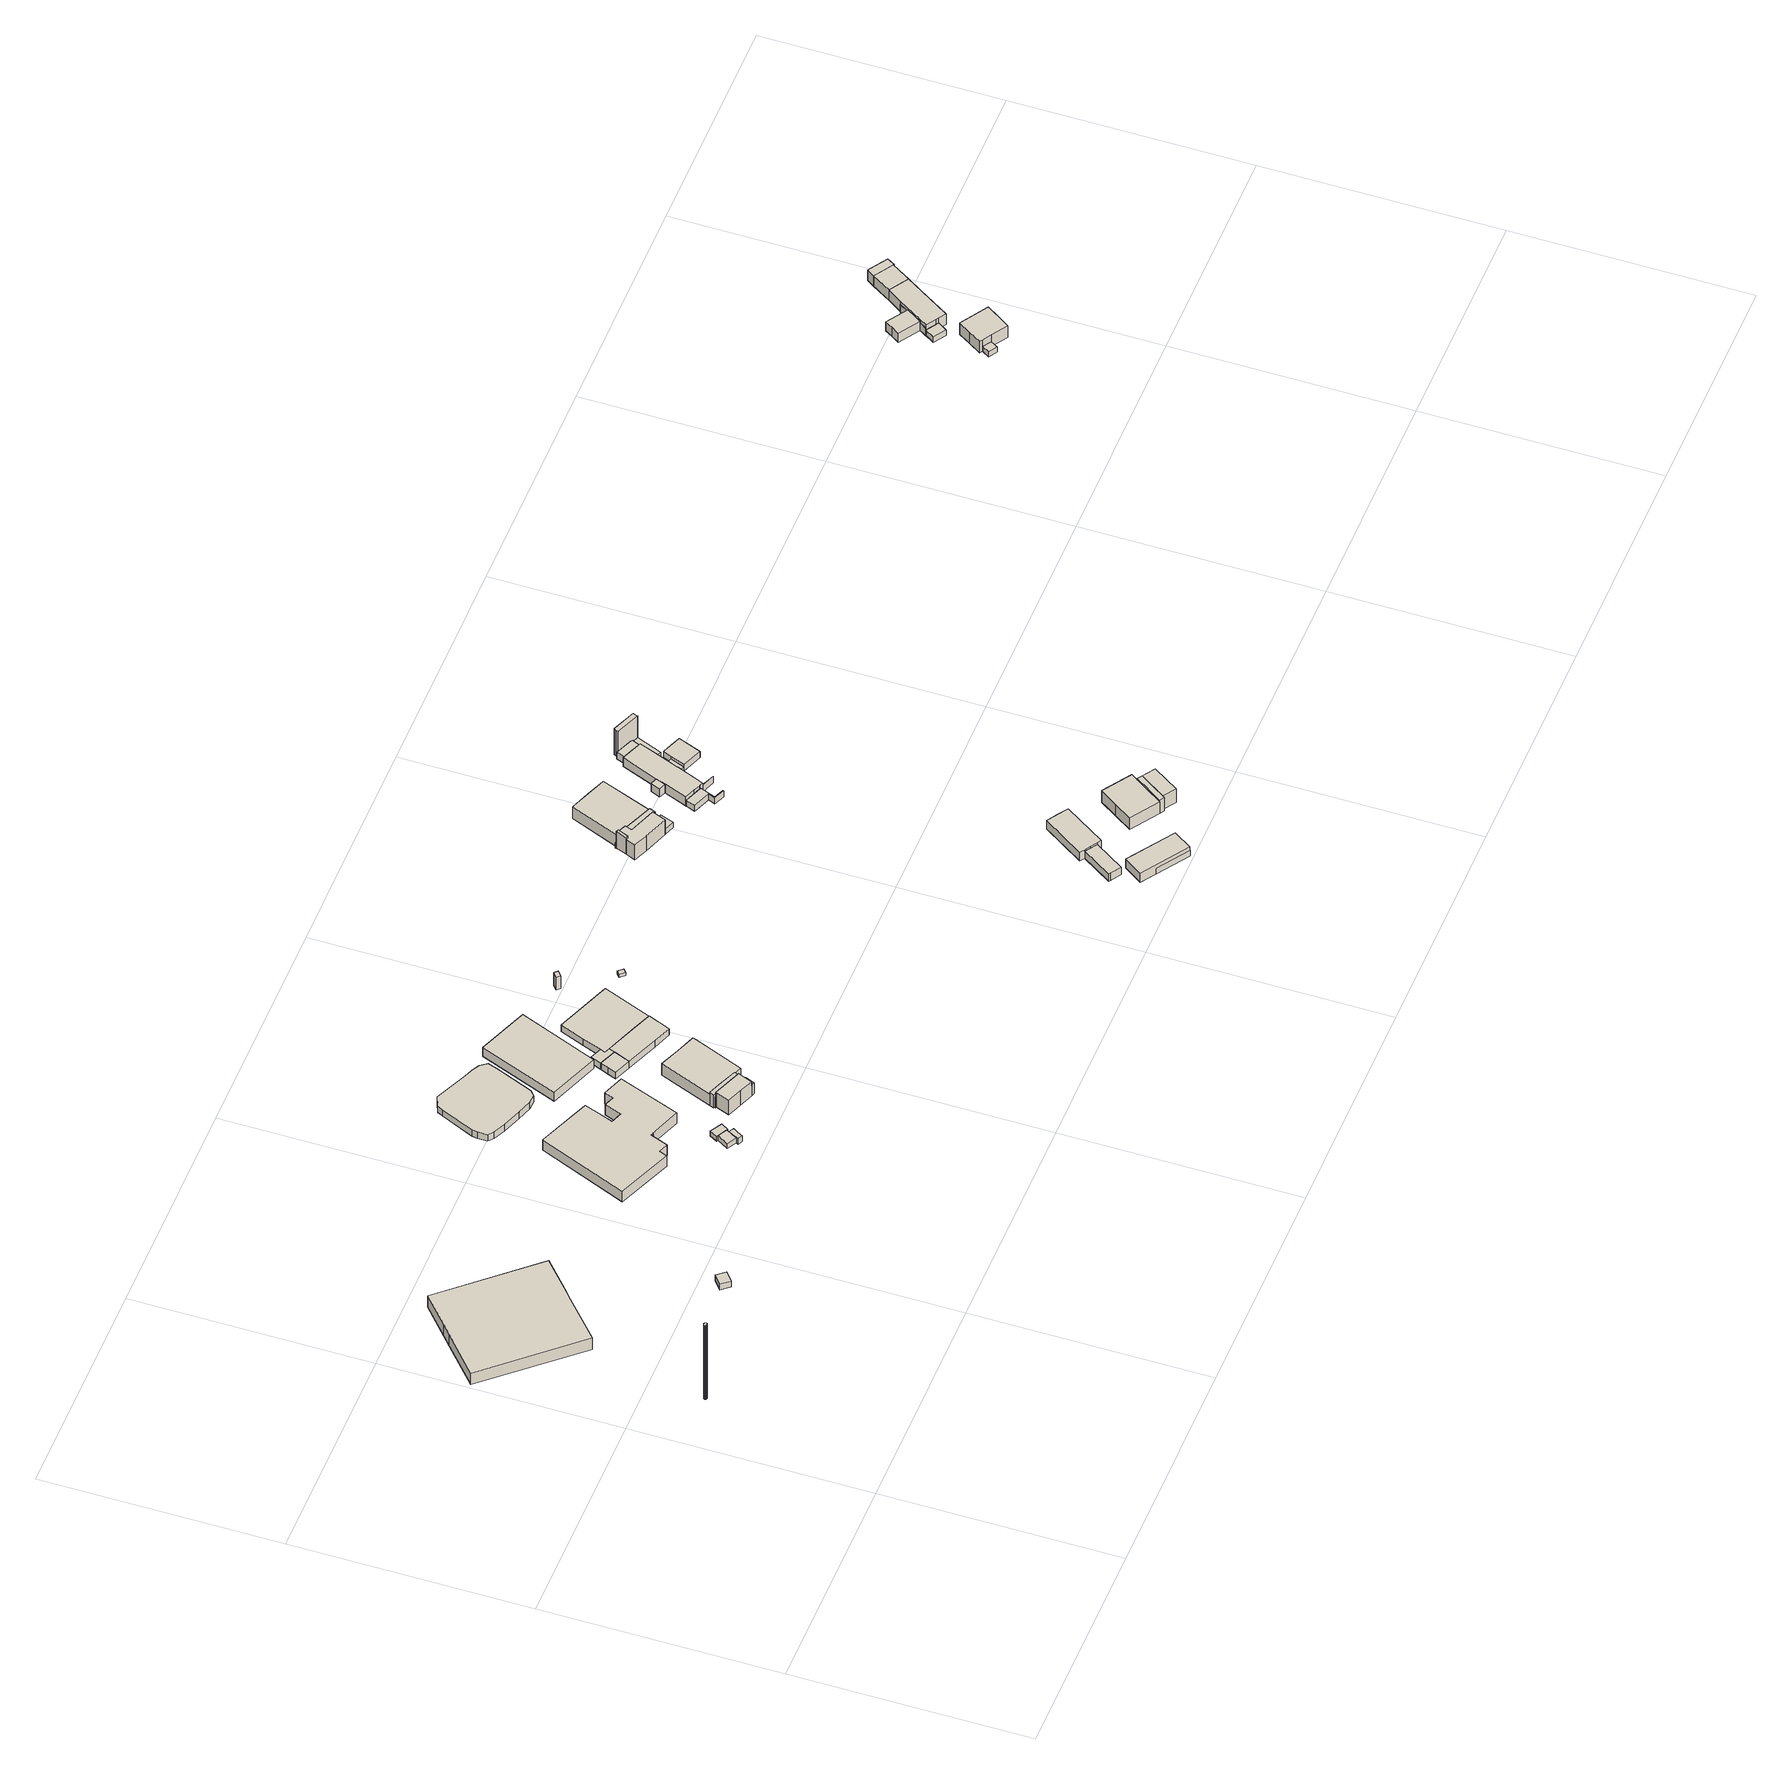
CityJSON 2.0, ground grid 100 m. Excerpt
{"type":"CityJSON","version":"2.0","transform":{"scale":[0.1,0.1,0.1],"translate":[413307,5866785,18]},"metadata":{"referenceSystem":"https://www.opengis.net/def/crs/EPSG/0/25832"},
"CityObjects":{
"building1":{"type":"Building","attributes":{"Gemeindeschluessel":"03454042","AbsoluteHoehe":"21.386","MittlereTraufHoehe":"61.633","Firsthoehe":"61.633","function":"51002_1220","roofType":"1000","measuredHeight":40.25},"address":[{"country":"Germany","locality":"Rastdorf"}],"geometry":[{"type":"MultiSurface","lod":"1","boundaries":[[[0,1,2,3,4,5,6,7,8,9,10,11,12,13,14,15,16,17,18,19,20,21,22,23,24,25,26,27,28,29]],[[30,31,32,33,34,35,36,37,38,39,40,41,42,43,44,45,46,47,48,49,50,51,52,53,54,55,56,57,58,59]],[[30,59,29,28]],[[31,30,28,27]],[[32,31,27,26]],[[33,32,26,25]],[[34,33,25,24]],[[35,34,24,23]],[[36,35,23,22]],[[37,36,22,21]],[[38,37,21,20]],[[39,38,20,19]],[[40,39,19,18]],[[41,40,18,17]],[[42,41,17,16]],[[43,42,16,15]],[[44,43,15,14]],[[45,44,14,13]],[[46,45,13,12]],[[47,46,12,11]],[[48,47,11,10]],[[49,48,10,9]],[[50,49,9,8]],[[51,50,8,7]],[[52,51,7,6]],[[53,52,6,5]],[[54,53,5,4]],[[55,54,4,3]],[[56,55,3,2]],[[57,56,2,1]],[[58,57,1,0]],[[59,58,0,29]]]}]},
"building2":{"type":"Building","attributes":{"Gemeindeschluessel":"03454042","AbsoluteHoehe":"20.131","MittlereTraufHoehe":"25.858","Firsthoehe":"29.238","function":"31001_2720","roofType":"3100","measuredHeight":9.11},"address":[{"country":"Germany","locality":"Rastdorf"}],"geometry":[{"type":"MultiSurface","lod":"1","boundaries":[[[60,61,62,63,64,65,66,67]],[[68,69,70,71,72,73,74,75]],[[68,75,67,66]],[[69,68,66,65]],[[70,69,65,64]],[[71,70,64,63]],[[72,71,63,62]],[[73,72,62,61]],[[74,73,61,60]],[[75,74,60,67]]]}]},
"building3":{"type":"Building","attributes":{"Gemeindeschluessel":"03454042","AbsoluteHoehe":"19.836","MittlereTraufHoehe":"22.784","Firsthoehe":"22.784","function":"31001_2000","roofType":"1000","measuredHeight":2.95},"address":[{"country":"Germany","locality":"Rastdorf"}],"geometry":[{"type":"MultiSurface","lod":"1","boundaries":[[[76,77,78,79,80]],[[81,82,83,84,85]],[[81,85,80,79]],[[82,81,79,78]],[[83,82,78,77]],[[84,83,77,76]],[[85,84,76,80]]]}]},
"building4":{"type":"Building","attributes":{"Gemeindeschluessel":"03454042","BezugspunktDach":"2200","AbsoluteHoehe":"20.26","MittlereTraufHoehe":"25.883","Firsthoehe":"25.883","function":"31001_2720","measuredHeight":5.62},"address":[{"country":"Germany","locality":"Rastdorf"}],"geometry":[{"type":"MultiSurface","lod":"1","boundaries":[[[86,87,88,89,90,91,92,93,94,95,96,97,98,99,100,101,102,103]],[[104,105,106,107,108,109,110,111,112,113,114,115,116,117,118,119,120,121]],[[104,121,103,102]],[[105,104,102,101]],[[106,105,101,100]],[[107,106,100,99]],[[108,107,99,98]],[[109,108,98,97]],[[110,109,97,96]],[[111,110,96,95]],[[112,111,95,94]],[[113,112,94,93]],[[114,113,93,92]],[[115,114,92,91]],[[116,115,91,90]],[[117,116,90,89]],[[118,117,89,88]],[[119,118,88,87]],[[120,119,87,86]],[[121,120,86,103]]]}]},
"building5":{"type":"Building","attributes":{"Gemeindeschluessel":"03454042","AbsoluteHoehe":"20.771","MittlereTraufHoehe":"23.494","Firsthoehe":"23.494","function":"31001_1000","roofType":"1000","measuredHeight":2.72},"address":[{"country":"Germany","locality":"Rastdorf"}],"children":["building5-1","building5-2"],"geometry":[{"type":"MultiSurface","lod":"1","boundaries":[[[122,123,124,125,126]],[[127,128,129,130,131]],[[127,131,126,125]],[[129,128,124,123]],[[131,130,122,126]],[[128,127,125,124]],[[122,130,132,133]],[[133,132,129,123]]]}]},
"building5-1":{"type":"BuildingPart","attributes":{"AbsoluteHoehe":"20.771","MittlereTraufHoehe":"23.773","Firsthoehe":"24.461","roofType":"3100","measuredHeight":3.69},"parents":["building5"],"geometry":[{"type":"MultiSurface","lod":"1","boundaries":[[[134,135,136,137,138,139,140]],[[132,129,141,142,143,144,130]],[[139,133,122,140]],[[138,123,133,139]],[[141,129,138,137]],[[142,141,137,136]],[[143,142,136,135]],[[144,143,135,134]],[[130,144,134,140]],[[133,132,130,122]],[[129,132,133,123]]]}]},
"building5-2":{"type":"BuildingPart","attributes":{"AbsoluteHoehe":"20.771","MittlereTraufHoehe":"23.494","Firsthoehe":"23.494","roofType":"1000","measuredHeight":2.72},"parents":["building5"],"geometry":[{"type":"MultiSurface","lod":"1","boundaries":[[[145,146,147,148,125,124]],[[127,149,150,151,152,128]],[[149,127,125,148]],[[150,149,148,147]],[[151,150,147,146]],[[152,151,146,145]],[[128,152,145,124]],[[127,128,124,125]]]}]},
"building6":{"type":"Building","attributes":{"name":"Güllesilo","Gemeindeschluessel":"03454042","BezugspunktDach":"4000","AbsoluteHoehe":"18.54","MittlereTraufHoehe":"22.04","Firsthoehe":"22.04","function":"51003_1201","measuredHeight":3.5},"address":[{"country":"Germany","locality":"Rastdorf"}],"geometry":[{"type":"MultiSurface","lod":"1","boundaries":[[[153,154,155,156,157,158,159,160,161,162,163,164,165,166,167,168,169]],[[170,171,172,173,174,175,176,177,178,179,180,181,182,183,184,185,186]],[[170,186,169,168]],[[171,170,168,167]],[[172,171,167,166]],[[173,172,166,165]],[[174,173,165,164]],[[175,174,164,163]],[[176,175,163,162]],[[177,176,162,161]],[[178,177,161,160]],[[179,178,160,159]],[[180,179,159,158]],[[181,180,158,157]],[[182,181,157,156]],[[183,182,156,155]],[[184,183,155,154]],[[185,184,154,153]],[[186,185,153,169]]]}]},
"building7":{"type":"Building","attributes":{"Gemeindeschluessel":"03454042","AbsoluteHoehe":"20.448","MittlereTraufHoehe":"27.131","Firsthoehe":"30.148","function":"31001_1000","roofType":"3100","measuredHeight":9.7},"address":[{"country":"Germany","locality":"Rastdorf","thoroughfareNumber":"19","thoroughfareName":"Nordstraße"}],"children":["building7-1","building7-2"],"geometry":[{"type":"MultiSurface","lod":"1","boundaries":[[[187,188,189,190,191,192,193,194]],[[195,196,197,198,199,200,201,202]],[[195,202,194,193]],[[196,195,193,192]],[[191,203,204,192]],[[198,197,191,190]],[[199,198,190,189]],[[200,199,189,188]],[[187,205,206,188]],[[202,201,187,194]],[[203,197,196,204]],[[205,201,200,206]]]}]},
"building7-1":{"type":"BuildingPart","attributes":{"AbsoluteHoehe":"20.448","MittlereTraufHoehe":"26.269","Firsthoehe":"26.269","roofType":"1000","measuredHeight":5.82},"parents":["building7"],"geometry":[{"type":"MultiSurface","lod":"1","boundaries":[[[204,203,207,208]],[[209,197,196,210]],[[209,210,208,207]],[[197,209,207,203]],[[210,196,204,208]],[[196,197,203,204]]]}]},
"building7-2":{"type":"BuildingPart","attributes":{"AbsoluteHoehe":"20.448","MittlereTraufHoehe":"26.269","Firsthoehe":"26.269","roofType":"1000","measuredHeight":5.82},"parents":["building7"],"geometry":[{"type":"MultiSurface","lod":"1","boundaries":[[[211,212,206,205]],[[200,213,214,201]],[[213,200,206,212]],[[214,213,212,211]],[[201,214,211,205]],[[200,201,205,206]]]}]},
"building8":{"type":"Building","attributes":{"Gemeindeschluessel":"03454042","AbsoluteHoehe":"20.644","MittlereTraufHoehe":"25.457","Firsthoehe":"30.386","function":"31001_2600","roofType":"3100","measuredHeight":9.74},"address":[{"country":"Germany","locality":"Rastdorf"}],"children":["building8-1"],"geometry":[{"type":"MultiSurface","lod":"1","boundaries":[[[215,216,217,218,219,220,221,222]],[[223,224,225,226,227,228,229,230]],[[224,223,221,220]],[[225,224,220,219]],[[226,225,219,218]],[[227,226,218,217]],[[228,227,217,216]],[[229,228,216,215]],[[221,223,231,232]],[[232,231,230,222]],[[230,229,215,222]]]}]},
"building8-1":{"type":"BuildingPart","attributes":{"AbsoluteHoehe":"20.644","MittlereTraufHoehe":"26.388","Firsthoehe":"30.459","roofType":"3100","measuredHeight":9.81},"parents":["building8"],"geometry":[{"type":"MultiSurface","lod":"1","boundaries":[[[233,234,235,236,237,238,239,240]],[[241,223,231,229,242,243,244,245]],[[241,245,240,239]],[[223,241,239,238]],[[237,232,221,238]],[[236,215,222,232,237]],[[242,229,236,235]],[[243,242,235,234]],[[244,243,234,233]],[[245,244,233,240]],[[232,231,223,221]],[[222,230,231,232]],[[215,229,230,222]]]}]},
"building9":{"type":"Building","attributes":{"Gemeindeschluessel":"03454042","AbsoluteHoehe":"20.049","MittlereTraufHoehe":"22.98","Firsthoehe":"26.613","function":"31001_2720","roofType":"3100","measuredHeight":6.56},"address":[{"country":"Germany","locality":"Rastdorf"}],"geometry":[{"type":"MultiSurface","lod":"1","boundaries":[[[246,247,248,249]],[[250,251,252,253]],[[250,253,249,248]],[[251,250,248,247]],[[252,251,247,246]],[[253,252,246,249]]]}]},
"building10":{"type":"Building","attributes":{"Gemeindeschluessel":"03454042","AbsoluteHoehe":"20.269","MittlereTraufHoehe":"23.762","Firsthoehe":"23.762","function":"51009_1610","roofType":"1000","measuredHeight":3.49},"address":[{"country":"Germany","locality":"Rastdorf"}],"geometry":[{"type":"MultiSurface","lod":"1","boundaries":[[[254,255,256,257,258,259]],[[260,261,262,263,264,265]],[[260,265,259,258]],[[261,260,258,257]],[[262,261,257,256]],[[263,262,256,255]],[[264,263,255,254]],[[265,264,254,259]]]}]},
"building11":{"type":"Building","attributes":{"Gemeindeschluessel":"03454042","AbsoluteHoehe":"20.274","MittlereTraufHoehe":"23.518","Firsthoehe":"24.672","function":"31001_2720","roofType":"3100","measuredHeight":4.4},"address":[{"country":"Germany","locality":"Rastdorf"}],"children":["building11-1"],"geometry":[{"type":"MultiSurface","lod":"1","boundaries":[[[256,255,266,267,268,269,270,271,272]],[[273,274,275,276,277,278,263,262,279]],[[273,279,272,271]],[[274,273,271,270]],[[275,280,281,269]],[[276,275,269,268]],[[277,276,268,267]],[[262,263,255,256]],[[279,262,256,272]],[[266,278,282,283]],[[283,282,277,267]],[[263,278,266,255]]]}]},
"building11-1":{"type":"BuildingPart","attributes":{"AbsoluteHoehe":"20.274","MittlereTraufHoehe":"23.543","Firsthoehe":"24.794","roofType":"3100","measuredHeight":4.52},"parents":["building11"],"geometry":[{"type":"MultiSurface","lod":"1","boundaries":[[[284,285,286,287,288,289]],[[290,264,263,282,277,291]],[[290,291,289,288]],[[264,290,288,287]],[[263,264,287,286]],[[285,283,266,255,286]],[[284,267,283,285]],[[291,277,284,289]],[[283,282,278,266]],[[266,278,263,255]],[[277,282,283,267]]]}]},
"building12":{"type":"Building","attributes":{"Gemeindeschluessel":"03454042","AbsoluteHoehe":"20.09","MittlereTraufHoehe":"23.203","Firsthoehe":"24.663","function":"31001_2720","roofType":"3100","measuredHeight":4.57},"address":[{"country":"Germany","locality":"Rastdorf"}],"geometry":[{"type":"MultiSurface","lod":"1","boundaries":[[[292,293,294,295,296,297,298,299,300]],[[301,302,303,304,305,306,307,308,309]],[[301,309,300,299]],[[302,301,299,298]],[[303,302,298,297]],[[304,303,297,296]],[[305,304,296,295]],[[306,305,295,294]],[[307,306,294,293]],[[308,307,293,292]],[[309,308,292,300]]]}]},
"building13":{"type":"Building","attributes":{"Gemeindeschluessel":"03454042","AbsoluteHoehe":"19.88","MittlereTraufHoehe":"26.836","Firsthoehe":"26.836","function":"31001_2500","roofType":"1000","measuredHeight":6.96},"address":[{"country":"Germany","locality":"Rastdorf"}],"geometry":[{"type":"MultiSurface","lod":"1","boundaries":[[[310,311,312,313]],[[314,315,316,317]],[[314,317,313,312]],[[315,314,312,311]],[[316,315,311,310]],[[317,316,310,313]]]}]},
"building14":{"type":"Building","attributes":{"Gemeindeschluessel":"03454042","AbsoluteHoehe":"19.826","MittlereTraufHoehe":"21.357","Firsthoehe":"21.357","function":"31001_2500","roofType":"1000","measuredHeight":1.53},"address":[{"country":"Germany","locality":"Rastdorf"}],"geometry":[{"type":"MultiSurface","lod":"1","boundaries":[[[318,319,320,321]],[[322,323,324,325]],[[322,325,321,320]],[[323,322,320,319]],[[324,323,319,318]],[[325,324,318,321]]]}]},
"building15":{"type":"Building","attributes":{"Gemeindeschluessel":"03454042","AbsoluteHoehe":"20.128","MittlereTraufHoehe":"28.21","Firsthoehe":"29.718","function":"51009_1610","roofType":"3100","measuredHeight":9.59},"address":[{"country":"Germany","locality":"Rastdorf"}],"geometry":[{"type":"MultiSurface","lod":"1","boundaries":[[[326,327,328,329]],[[330,331,332,333]],[[330,333,329,328]],[[331,330,328,327]],[[332,331,327,326]],[[333,332,326,329]]]}]},
"building16":{"type":"Building","attributes":{"Gemeindeschluessel":"03454042","AbsoluteHoehe":"21.132","MittlereTraufHoehe":"24.079","Firsthoehe":"27.695","function":"31001_2000","roofType":"3100","measuredHeight":6.56},"address":[{"country":"Germany","locality":"Rastdorf"}],"children":["building16-1","building16-2"],"geometry":[{"type":"MultiSurface","lod":"1","boundaries":[[[334,335,336,337]],[[338,339,340,341]],[[336,342,343,344,341,337]],[[339,338,336,335]],[[334,340,345,346,347,335]],[[341,340,334,337]],[[342,338,344,343]],[[346,345,339,347]]]}]},
"building16-1":{"type":"BuildingPart","attributes":{"AbsoluteHoehe":"21.132","MittlereTraufHoehe":"24.079","Firsthoehe":"24.079","roofType":"1000","measuredHeight":2.95},"parents":["building16"],"geometry":[{"type":"MultiSurface","lod":"1","boundaries":[[[346,348,349,347]],[[350,351,345,339]],[[350,339,347,349]],[[351,350,349,348]],[[345,351,348,346]],[[339,345,346,347]]]}]},
"building16-2":{"type":"BuildingPart","attributes":{"AbsoluteHoehe":"21.132","MittlereTraufHoehe":"24.079","Firsthoehe":"24.079","roofType":"1000","measuredHeight":2.95},"parents":["building16"],"geometry":[{"type":"MultiSurface","lod":"1","boundaries":[[[342,352,353,343]],[[354,355,338,344]],[[354,344,343,353]],[[355,354,353,352]],[[338,355,352,342]],[[343,344,338,342]]]}]},
"building17":{"type":"Building","attributes":{"Gemeindeschluessel":"03454042","BezugspunktDach":"2200","AbsoluteHoehe":"20.082","MittlereTraufHoehe":"28.21","Firsthoehe":"28.21","function":"31001_1000","measuredHeight":8.13},"address":[{"country":"Germany","locality":"Rastdorf","thoroughfareNumber":"16","thoroughfareName":"Nordstraße"}],"geometry":[{"type":"MultiSurface","lod":"1","boundaries":[[[356,357,358,359,360,361,362,363,364,365]],[[332,331,330,366,367,368,369,370,371,372]],[[332,372,365,364]],[[331,332,364,363]],[[330,331,363,362]],[[366,330,362,361]],[[367,366,361,360]],[[368,367,360,359]],[[369,368,359,358]],[[370,369,358,357]],[[371,370,357,356]],[[372,371,356,365]]]}]},
"building18":{"type":"Building","attributes":{"Gemeindeschluessel":"03454042","AbsoluteHoehe":"20.782","MittlereTraufHoehe":"24.676","Firsthoehe":"28.014","function":"31001_2000","roofType":"3100","measuredHeight":7.23},"address":[{"country":"Germany","locality":"Rastdorf"}],"children":["building18-1"],"geometry":[{"type":"MultiSurface","lod":"1","boundaries":[[[373,374,375,376,377,378,379,380,381]],[[382,383,384,385,386,387,388,389,390]],[[380,391,392,381]],[[379,393,391,380]],[[384,383,379,378]],[[385,384,378,377]],[[386,385,377,376]],[[387,386,376,375]],[[388,387,375,374]],[[389,388,374,373]],[[390,389,373,381]],[[391,382,390,392]],[[383,382,391,393]]]}]},
"building18-1":{"type":"BuildingPart","attributes":{"AbsoluteHoehe":"20.782","MittlereTraufHoehe":"24.738","Firsthoehe":"26.152","roofType":"2100","measuredHeight":5.37},"parents":["building18"],"geometry":[{"type":"MultiSurface","lod":"1","boundaries":[[[392,393,394,395,396]],[[397,398,383,390,399]],[[397,399,396,395]],[[398,397,395,394]],[[383,398,394,393]],[[399,390,392,396]],[[392,390,382,391]],[[391,382,383,393]]]}]},
"building19":{"type":"Building","attributes":{"Gemeindeschluessel":"03454042","AbsoluteHoehe":"20.08","MittlereTraufHoehe":"22.915","Firsthoehe":"22.915","function":"51009_1610","roofType":"1000","measuredHeight":2.83},"address":[{"country":"Germany","locality":"Rastdorf"}],"geometry":[{"type":"MultiSurface","lod":"1","boundaries":[[[400,401,402,403,404]],[[405,406,407,369,368]],[[405,368,404,403]],[[406,405,403,402]],[[407,406,402,401]],[[369,407,401,400]],[[368,369,400,404]]]}]},
"building20":{"type":"Building","attributes":{"Gemeindeschluessel":"03454042","AbsoluteHoehe":"19.906","MittlereTraufHoehe":"24.606","Firsthoehe":"29.815","function":"31001_2000","roofType":"3100","measuredHeight":9.91},"address":[{"country":"Germany","locality":"Rastdorf"}],"children":["building20-1","building20-2","building20-3"],"geometry":[{"type":"MultiSurface","lod":"1","boundaries":[[[408,409,410,411,412,413,414,415,416,417]],[[418,419,420,421,422,423,424,425,426,427]],[[420,419,415,414]],[[421,420,414,413]],[[412,428,429,413]],[[423,422,412,411]],[[424,423,411,410]],[[425,424,410,409]],[[408,430,431,409]],[[427,426,408,417]],[[416,418,432,433]],[[433,432,427,417]],[[419,418,416,415]],[[428,422,421,429]],[[430,426,425,431]]]}]},
"building20-1":{"type":"BuildingPart","attributes":{"AbsoluteHoehe":"19.906","MittlereTraufHoehe":"22.838","Firsthoehe":"22.838","roofType":"1000","measuredHeight":2.93},"parents":["building20"],"geometry":[{"type":"MultiSurface","lod":"1","boundaries":[[[434,435,431,430]],[[425,436,437,426]],[[436,425,431,435]],[[437,436,435,434]],[[426,437,434,430]],[[425,426,430,431]]]}]},
"building20-2":{"type":"BuildingPart","attributes":{"AbsoluteHoehe":"19.906","MittlereTraufHoehe":"25.926","Firsthoehe":"29.844","roofType":"3100","measuredHeight":9.94},"parents":["building20"],"geometry":[{"type":"MultiSurface","lod":"1","boundaries":[[[438,439,440,441,442,443,444]],[[445,419,432,427,446,447,448]],[[445,448,444,443]],[[419,445,443,442]],[[441,433,416,415,442]],[[440,417,433,441]],[[446,427,440,439]],[[447,446,439,438]],[[448,447,438,444]],[[433,432,418,416]],[[416,418,419,415]],[[427,432,433,417]]]}]},
"building20-3":{"type":"BuildingPart","attributes":{"AbsoluteHoehe":"19.906","MittlereTraufHoehe":"22.838","Firsthoehe":"22.838","roofType":"1000","measuredHeight":2.93},"parents":["building20"],"geometry":[{"type":"MultiSurface","lod":"1","boundaries":[[[429,428,449,450]],[[451,422,421,452]],[[451,452,450,449]],[[422,451,449,428]],[[452,421,429,450]],[[421,422,428,429]]]}]},
"building21":{"type":"Building","attributes":{"Gemeindeschluessel":"03454042","AbsoluteHoehe":"19.999","MittlereTraufHoehe":"23.246","Firsthoehe":"23.246","function":"31001_2000","roofType":"1000","measuredHeight":3.25},"address":[{"country":"Germany","locality":"Rastdorf"}],"geometry":[{"type":"MultiSurface","lod":"1","boundaries":[[[453,454,455,456,457,458,459,460,461,462]],[[463,464,465,466,467,468,469,470,471,472]],[[463,472,462,461]],[[464,463,461,460]],[[465,464,460,459]],[[466,465,459,458]],[[467,466,458,457]],[[468,467,457,456]],[[469,468,456,455]],[[470,469,455,454]],[[471,470,454,453]],[[472,471,453,462]]]}]},
"building22":{"type":"Building","attributes":{"Gemeindeschluessel":"03454042","AbsoluteHoehe":"19.932","MittlereTraufHoehe":"24.155","Firsthoehe":"24.694","function":"51003_1201","roofType":"3100","measuredHeight":4.76},"address":[{"country":"Germany","locality":"Rastdorf"}],"geometry":[{"type":"MultiSurface","lod":"1","boundaries":[[[473,474,475,476]],[[477,478,479,480]],[[477,480,476,475]],[[478,477,475,474]],[[479,478,474,473]],[[480,479,473,476]]]}]},
"building23":{"type":"Building","attributes":{"Gemeindeschluessel":"03454042","AbsoluteHoehe":"20.952","MittlereTraufHoehe":"26.221","Firsthoehe":"30.828","function":"31001_2000","roofType":"3100","measuredHeight":9.88},"address":[{"country":"Germany","locality":"Rastdorf"}],"children":["building23-1"],"geometry":[{"type":"MultiSurface","lod":"1","boundaries":[[[481,482,483,484,485,486,487]],[[488,489,490,491,492,493,494]],[[488,494,487,486]],[[489,488,486,485]],[[490,489,485,484]],[[491,490,484,483]],[[494,493,481,487]],[[482,492,491,483]],[[481,493,495,496]],[[496,495,492,482]]]}]},
"building23-1":{"type":"BuildingPart","attributes":{"AbsoluteHoehe":"20.952","MittlereTraufHoehe":"27.384","Firsthoehe":"30.254","roofType":"3100","measuredHeight":9.3},"parents":["building23"],"geometry":[{"type":"MultiSurface","lod":"1","boundaries":[[[497,498,499,500,501,502,503]],[[504,505,493,495,491,506,507]],[[504,507,503,502]],[[505,504,502,501]],[[493,505,501,500]],[[499,496,481,500]],[[498,483,482,496,499]],[[506,491,498,497]],[[507,506,497,503]],[[496,495,493,481]],[[483,491,492,482]],[[492,495,496,482]]]}]},
"building24":{"type":"Building","attributes":{"Gemeindeschluessel":"03454042","AbsoluteHoehe":"20.901","MittlereTraufHoehe":"25.582","Firsthoehe":"30.781","function":"31001_1000","roofType":"3100","measuredHeight":9.88},"address":[{"country":"Germany","locality":"Rastdorf","thoroughfareNumber":"2","thoroughfareName":"Lärchenweg"}],"children":["building24-1"],"geometry":[{"type":"MultiSurface","lod":"1","boundaries":[[[502,508,509,497]],[[510,511,512,513]],[[509,514,515,516,513,497]],[[511,510,509,508]],[[512,511,508,502]],[[513,512,502,497]],[[514,510,516,515]]]}]},
"building24-1":{"type":"BuildingPart","attributes":{"AbsoluteHoehe":"20.901","MittlereTraufHoehe":"25.582","Firsthoehe":"25.582","roofType":"1000","measuredHeight":4.68},"parents":["building24"],"geometry":[{"type":"MultiSurface","lod":"1","boundaries":[[[514,517,518,515]],[[519,520,510,516]],[[519,516,515,518]],[[520,519,518,517]],[[510,521,522,514]],[[515,516,510,514]]]}]},
"building25":{"type":"Building","attributes":{"name":"Dungplatz","Gemeindeschluessel":"03454042","AbsoluteHoehe":"19.925","MittlereTraufHoehe":"23.354","Firsthoehe":"26.507","function":"31001_2000","roofType":"3100","measuredHeight":6.58},"address":[{"country":"Germany","locality":"Rastdorf"}],"children":["building25-1","building25-2","building25-3","building25-4","building25-5","building25-6","building25-7"],"geometry":[{"type":"MultiSurface","lod":"1","boundaries":[[[523,524,525,526,527,528,529,530,531,532,533,534,535,536,537,538]],[[539,540,541,542,477,480,543,544,545,546,547,548,549,550,551,552]],[[539,552,538,537]],[[540,539,537,536]],[[535,553,554,536]],[[534,555,553,535]],[[477,542,534,533]],[[480,477,533,532]],[[543,480,532,531]],[[544,543,531,530]],[[529,556,557,530]],[[528,558,556,529]],[[527,559,560,528]],[[548,547,527,526]],[[525,561,562,526]],[[550,549,525,524]],[[551,550,524,523]],[[538,563,564,523]],[[553,541,540,554]],[[542,541,553,555]],[[556,545,544,557]],[[546,545,556,558]],[[559,547,546,560]],[[561,549,548,562]],[[563,552,551,564]]]}]},
"building25-1":{"type":"BuildingPart","attributes":{"AbsoluteHoehe":"19.925","MittlereTraufHoehe":"22.357","Firsthoehe":"24.568","roofType":"5000","measuredHeight":4.64},"parents":["building25"],"geometry":[{"type":"MultiSurface","lod":"1","boundaries":[[[565,566,567,568,569,570]],[[571,572,573,574,575,576]],[[569,577,578,570]],[[572,571,569,568]],[[573,572,568,567]],[[574,573,567,566]],[[575,574,566,565]],[[576,575,565,570]],[[577,571,576,578]]]}]},
"building25-2":{"type":"BuildingPart","attributes":{"AbsoluteHoehe":"19.925","MittlereTraufHoehe":"21.915","Firsthoehe":"21.915","roofType":"1000","measuredHeight":1.99},"parents":["building25"],"geometry":[{"type":"MultiSurface","lod":"1","boundaries":[[[578,577,562,561,579]],[[549,548,571,576,550]],[[549,550,579,561]],[[571,548,562,577]],[[550,576,578,579]],[[548,549,561,562]],[[576,571,577,578]]]}]},
"building25-3":{"type":"BuildingPart","attributes":{"AbsoluteHoehe":"19.925","MittlereTraufHoehe":"22.7","Firsthoehe":"22.7","roofType":"1000","measuredHeight":2.77},"parents":["building25"],"geometry":[{"type":"MultiSurface","lod":"1","boundaries":[[[580,554,555,581]],[[542,540,582,583]],[[542,583,581,555]],[[582,540,554,580]],[[583,582,580,581]],[[554,540,541,553]],[[553,541,542,555]]]}]},
"building25-4":{"type":"BuildingPart","attributes":{"AbsoluteHoehe":"19.925","MittlereTraufHoehe":"33.831","Firsthoehe":"34.639","roofType":"3100","measuredHeight":14.71},"parents":["building25"],"geometry":[{"type":"MultiSurface","lod":"1","boundaries":[[[584,585,586,587,588,589]],[[590,591,592,593,594,595]],[[590,595,589,588]],[[591,590,588,587]],[[592,591,587,586]],[[593,592,586,585]],[[594,593,585,584]],[[589,596,597,598,599,584]],[[598,600,594,599]],[[596,595,600,598,597]]]}]},
"building25-5":{"type":"BuildingPart","attributes":{"AbsoluteHoehe":"19.925","MittlereTraufHoehe":"22.364","Firsthoehe":"23.295","roofType":"2100","measuredHeight":3.37},"parents":["building25"],"geometry":[{"type":"MultiSurface","lod":"1","boundaries":[[[601,599,598,559,602]],[[547,600,594,603,604]],[[547,604,602,559]],[[603,594,599,601]],[[604,603,601,602]],[[560,546,547,559]],[[598,600,546,560]],[[594,600,598,599]]]}]},
"building25-6":{"type":"BuildingPart","attributes":{"AbsoluteHoehe":"19.925","MittlereTraufHoehe":"23.479","Firsthoehe":"23.971","roofType":"2100","measuredHeight":4.05},"parents":["building25"],"geometry":[{"type":"MultiSurface","lod":"1","boundaries":[[[558,597,596,605,557]],[[606,595,600,546,544]],[[606,544,557,605]],[[595,606,605,596]],[[558,560,598,597]],[[597,598,600,595,596]],[[546,600,598,560]],[[557,544,545,556]],[[556,545,546,558]]]}]},
"building25-7":{"type":"BuildingPart","attributes":{"BezugspunktDach":"4000","AbsoluteHoehe":"19.925","MittlereTraufHoehe":"23.425","Firsthoehe":"23.425","measuredHeight":3.5},"parents":["building25"],"geometry":[{"type":"MultiSurface","lod":"1","boundaries":[[[607,608,564,563]],[[551,609,610,552]],[[609,551,564,608]],[[610,609,608,607]],[[552,610,607,563]],[[551,552,563,564]]]}]},
"building26":{"type":"Building","attributes":{"Gemeindeschluessel":"03454042","AbsoluteHoehe":"20.252","MittlereTraufHoehe":"22.952","Firsthoehe":"22.952","function":"31001_1210","roofType":"1000","measuredHeight":2.7},"address":[{"country":"Germany","locality":"Rastdorf"}],"geometry":[{"type":"MultiSurface","lod":"1","boundaries":[[[611,612,613,614]],[[615,616,617,618]],[[615,618,614,613]],[[616,615,613,612]],[[617,616,612,611]],[[618,617,611,614]]]}]},
"building27":{"type":"Building","attributes":{"Gemeindeschluessel":"03454042","AbsoluteHoehe":"20.071","MittlereTraufHoehe":"22.936","Firsthoehe":"22.936","function":"31001_2720","roofType":"1000","measuredHeight":2.87},"address":[{"country":"Germany","locality":"Rastdorf"}],"geometry":[{"type":"MultiSurface","lod":"1","boundaries":[[[619,620,621,622]],[[623,624,625,626]],[[623,626,622,621]],[[624,623,621,620]],[[625,624,620,619]],[[626,625,619,622]]]}]},
"building28":{"type":"Building","attributes":{"Gemeindeschluessel":"03454042","AbsoluteHoehe":"20.408","MittlereTraufHoehe":"25.312","Firsthoehe":"29.153","function":"31001_1210","roofType":"3100","measuredHeight":8.74},"address":[{"country":"Germany","locality":"Rastdorf","thoroughfareNumber":"3","thoroughfareName":"Heustraße"}],"geometry":[{"type":"MultiSurface","lod":"1","boundaries":[[[627,628,629,630,631,632,633,634]],[[635,636,637,638,639,640,641,642]],[[635,642,634,633]],[[636,635,633,632]],[[637,636,632,631]],[[638,637,631,630]],[[639,638,630,629]],[[640,639,629,628]],[[641,640,628,627]],[[642,641,627,634]]]}]},
"building29":{"type":"Building","attributes":{"Gemeindeschluessel":"03454042","AbsoluteHoehe":"19.924","MittlereTraufHoehe":"24.908","Firsthoehe":"27.206","function":"31001_2600","roofType":"3100","measuredHeight":7.28},"address":[{"country":"Germany","locality":"Rastdorf"}],"children":["building29-1","building29-2","building29-3"],"geometry":[{"type":"MultiSurface","lod":"1","boundaries":[[[643,644,645,646,647,648,649,650,651]],[[652,653,654,655,656,657,658,659,660]],[[652,660,651,650]],[[653,652,650,649]],[[654,653,649,648]],[[647,661,662,648]],[[656,655,647,646]],[[657,656,646,645]],[[658,657,645,644]],[[659,658,644,643]],[[651,663,664,643]],[[661,655,654,662]],[[663,660,659,664]]]}]},
"building29-1":{"type":"BuildingPart","attributes":{"AbsoluteHoehe":"19.924","MittlereTraufHoehe":"23.905","Firsthoehe":"23.905","roofType":"1000","measuredHeight":3.98},"parents":["building29"],"geometry":[{"type":"MultiSurface","lod":"1","boundaries":[[[665,666,664,663]],[[659,667,668,660]],[[667,659,664,666]],[[668,667,666,665]],[[660,668,665,663]],[[659,660,663,664]]]}]},
"building29-2":{"type":"BuildingPart","attributes":{"AbsoluteHoehe":"19.924","MittlereTraufHoehe":"23.905","Firsthoehe":"23.905","roofType":"1000","measuredHeight":3.98},"parents":["building29"],"geometry":[{"type":"MultiSurface","lod":"1","boundaries":[[[669,670,671,672,673,662,661]],[[654,674,675,676,677,678,655]],[[674,654,662,673]],[[675,674,673,672]],[[676,675,672,671]],[[678,677,670,669]],[[655,678,669,661]],[[654,655,661,662]],[[670,677,679,680]],[[680,679,676,671]]]}]},
"building29-3":{"type":"BuildingPart","attributes":{"AbsoluteHoehe":"19.924","MittlereTraufHoehe":"23.92","Firsthoehe":"26.7","roofType":"3100","measuredHeight":6.78},"parents":["building29"],"geometry":[{"type":"MultiSurface","lod":"1","boundaries":[[[681,682,683,684,685,686]],[[687,688,677,679,676,689]],[[687,689,686,685]],[[688,687,685,684]],[[677,688,684,683]],[[682,680,670,683]],[[681,671,680,682]],[[689,676,681,686]],[[680,679,677,670]],[[676,679,680,671]]]}]},
"building30":{"type":"Building","attributes":{"Gemeindeschluessel":"03454042","AbsoluteHoehe":"19.894","MittlereTraufHoehe":"24.903","Firsthoehe":"27.243","function":"31001_2720","roofType":"3100","measuredHeight":7.35},"address":[{"country":"Germany","locality":"Rastdorf"}],"geometry":[{"type":"MultiSurface","lod":"1","boundaries":[[[644,690,691,692,693,646,645]],[[656,694,695,696,697,658,657]],[[656,657,645,646]],[[694,656,646,693]],[[695,694,693,692]],[[696,695,692,691]],[[697,696,691,690]],[[658,697,690,644]],[[657,658,644,645]]]}]},
"building31":{"type":"Building","attributes":{"Gemeindeschluessel":"03454042","AbsoluteHoehe":"19.818","MittlereTraufHoehe":"24.729","Firsthoehe":"27.251","function":"31001_2720","roofType":"3100","measuredHeight":7.43},"address":[{"country":"Germany","locality":"Rastdorf"}],"geometry":[{"type":"MultiSurface","lod":"1","boundaries":[[[698,699,700,701,702,703,704,705]],[[706,707,708,709,710,711,712,713]],[[706,713,705,704]],[[707,706,704,703]],[[708,707,703,702]],[[709,708,702,701]],[[710,709,701,700]],[[711,710,700,699]],[[712,711,699,698]],[[713,712,698,705]]]}]}
},
"vertices":[
[223,768,436],[222,766,436],[221,765,436],[221,764,436],[221,763,436],[221,762,436],[222,760,436],[222,759,436],[224,758,436],[225,757,436],[226,757,436],[227,757,436],[228,757,436],[230,757,436],[231,757,436],[232,758,436],[233,759,436],[233,760,436],[234,762,436],[234,763,436],[234,765,436],[234,767,436],[233,768,436],[232,768,436],[231,769,436],[230,770,436],[229,770,436],[227,770,436],[225,770,436],[223,769,436],[225,770,34],[227,770,34],[229,770,34],[230,770,34],[231,769,34],[232,768,34],[233,768,34],[234,767,34],[234,765,34],[234,763,34],[234,762,34],[233,760,34],[233,759,34],[232,758,34],[231,757,34],[230,757,34],[228,757,34],[227,757,34],[226,757,34],[225,757,34],[224,758,34],[222,759,34],[222,760,34],[221,762,34],[221,763,34],[221,764,34],[221,765,34],[222,766,34],[223,768,34],[223,769,34],
[333,1254,83],[495,1400,83],[538,1438,83],[657,1546,83],[331,1912,83],[211,1805,83],[168,1767,83],[6,1622,83],[168,1767,21],[211,1805,21],[331,1912,21],[657,1546,21],[538,1438,21],[495,1400,21],[333,1254,21],[6,1622,21],
[792,909,48],[821,874,48],[843,892,48],[861,906,48],[831,942,48],[861,906,18],[843,892,18],[821,874,18],[792,909,18],[831,942,18],
[1325,1314,79],[1338,1347,79],[1379,1332,79],[1407,1406,79],[1418,1402,79],[1419,1403,79],[1549,1354,79],[1645,1611,79],[1555,1645,79],[1541,1606,79],[1499,1622,79],[1472,1550,79],[1424,1568,79],[1470,1691,79],[1389,1724,79],[1246,1782,79],[1246,1781,79],[1094,1408,79],[1246,1781,23],[1246,1782,23],[1389,1724,23],[1470,1691,23],[1424,1568,23],[1472,1550,23],[1499,1622,23],[1541,1606,23],[1555,1645,23],[1645,1611,23],[1549,1354,23],[1419,1403,23],[1418,1402,23],[1407,1406,23],[1379,1332,23],[1338,1347,23],[1325,1314,23],[1094,1408,23],
[1524,1107,55],[1544,1143,55],[1550,1154,55],[1512,1176,55],[1484,1129,55],[1512,1176,28],[1550,1154,28],[1544,1143,28],[1524,1107,28],[1484,1129,28],[1531,1121,28],[1531,1121,55],
[1519,1098,59],[1538,1088,59],[1550,1110,59],[1563,1132,59],[1544,1143,59],[1531,1121,59],[1524,1107,59],[1563,1132,28],[1550,1110,28],[1538,1088,28],[1519,1098,28],
[1555,1152,55],[1573,1183,55],[1525,1211,55],[1507,1179,55],[1507,1179,28],[1525,1211,28],[1573,1183,28],[1555,1152,28],
[1257,1979,40],[1308,1956,40],[1387,1926,40],[1448,1906,40],[1486,1904,40],[1507,1924,40],[1572,2083,40],[1585,2122,40],[1564,2150,40],[1533,2167,40],[1496,2182,40],[1357,2244,40],[1314,2226,40],[1301,2202,40],[1240,2062,40],[1236,2038,40],[1236,1998,40],[1236,2038,5],[1240,2062,5],[1301,2202,5],[1314,2226,5],[1357,2244,5],[1496,2182,5],[1533,2167,5],[1564,2150,5],[1585,2122,5],[1572,2083,5],[1507,1924,5],[1486,1904,5],[1448,1906,5],[1387,1926,5],[1308,1956,5],[1257,1979,5],[1236,1998,5],
[1776,1137,102],[1792,1178,102],[1800,1197,102],[1739,1221,102],[1679,1245,102],[1677,1241,102],[1655,1184,102],[1716,1161,102],[1655,1184,24],[1677,1241,24],[1679,1245,24],[1739,1221,24],[1800,1197,24],[1792,1178,24],[1776,1137,24],[1716,1161,24],[1679,1245,83],[1677,1241,83],[1776,1137,83],[1792,1178,83],
[1675,1246,83],[1674,1243,83],[1675,1246,24],[1674,1243,24],
[1792,1131,83],[1808,1172,83],[1808,1172,24],[1792,1131,24],
[1807,1216,89],[1841,1203,89],[1924,1413,89],[1928,1426,89],[1845,1458,89],[1763,1491,89],[1676,1269,89],[1758,1236,89],[1676,1269,26],[1763,1491,26],[1845,1458,26],[1928,1426,26],[1924,1413,26],[1841,1203,26],[1807,1216,26],[1758,1236,26],[1742,1243,26],[1742,1243,89],
[1679,1245,96],[1734,1223,96],[1800,1197,96],[1807,1216,96],[1742,1243,96],[1676,1269,96],[1668,1249,96],[1675,1246,96],[1668,1249,26],[1800,1197,26],[1734,1223,26],[1679,1245,26],[1675,1246,26],
[1633,2160,68],[1503,1828,68],[1714,1745,68],[1845,2077,68],[1714,1745,20],[1503,1828,20],[1633,2160,20],[1845,2077,20],
[1716,1718,58],[1787,1689,58],[1796,1714,58],[1774,1723,58],[1782,1743,58],[1734,1763,58],[1782,1743,23],[1774,1723,23],[1796,1714,23],[1787,1689,23],[1716,1718,23],[1734,1763,23],
[1778,1667,58],[1759,1620,58],[1895,1566,58],[1971,1537,58],[1989,1583,58],[2008,1630,58],[1933,1660,58],[2008,1630,23],[1989,1583,23],[1971,1537,23],[1895,1566,23],[1759,1620,23],[1778,1667,23],[1933,1660,23],[1989,1584,23],[1989,1584,58],[1773,1655,23],[1773,1655,58],
[1759,1620,59],[1773,1655,59],[1787,1689,59],[1716,1718,59],[1702,1683,59],[1688,1648,59],[1702,1683,23],[1688,1648,23],
[1933,1660,57],[2008,1630,57],[2048,1732,57],[2088,1834,57],[1853,1926,57],[1813,1824,57],[1782,1743,57],[1774,1723,57],[1796,1714,57],[1774,1723,21],[1782,1743,21],[1813,1824,21],[1853,1926,21],[2088,1834,21],[2048,1732,21],[2008,1630,21],[1933,1660,21],[1796,1714,21],
[2052,2018,88],[2065,2004,88],[2085,2021,88],[2072,2035,88],[2085,2021,19],[2065,2004,19],[2052,2018,19],[2072,2035,19],
[2196,1818,34],[2213,1798,34],[2227,1811,34],[2210,1831,34],[2227,1811,18],[2213,1798,18],[2196,1818,18],[2210,1831,18],
[2806,2010,110],[2816,2006,110],[2835,2051,110],[2823,2056,110],[2835,2051,21],[2816,2006,21],[2806,2010,21],[2823,2056,21],
[3315,136,79],[3508,7,79],[3559,84,79],[3367,213,79],[3559,84,31],[3508,7,31],[3315,136,31],[3367,213,31],[3559,84,61],[3428,172,61],[3428,172,31],[3376,95,31],[3376,95,61],[3508,7,61],
[3375,94,61],[3507,6,61],[3507,6,31],[3375,94,31],
[3560,85,61],[3429,173,61],[3429,173,31],[3560,85,31],
[2846,1944,102],[2847,1945,102],[2951,1906,102],[2973,1964,102],[2859,2007,102],[2870,2036,102],[2835,2051,102],[2816,2006,102],[2806,2010,102],[2788,1968,102],[2870,2036,21],[2859,2007,21],[2973,1964,21],[2951,1906,21],[2847,1945,21],[2846,1944,21],[2788,1968,21],
[3430,333,75],[3544,507,75],[3501,535,75],[3467,557,75],[3459,563,75],[3345,389,75],[3364,376,75],[3387,361,75],[3413,344,75],[3387,361,28],[3364,376,28],[3345,389,28],[3459,563,28],[3467,557,28],[3501,535,28],[3544,507,28],[3430,333,28],[3413,344,28],[3387,361,68],[3413,344,68],[3364,376,68],
[3282,250,68],[3290,245,68],[3331,218,68],[3290,245,28],[3282,250,28],[3331,218,28],
[2951,1906,49],[2996,1889,49],[3018,1947,49],[2987,1959,49],[2973,1964,49],[2987,1959,21],[3018,1947,21],[2996,1889,21],
[3030,2074,83],[3078,2199,83],[2996,2231,83],[2914,2263,83],[2832,2057,83],[2830,2053,83],[2835,2051,83],[2870,2036,83],[2913,2018,83],[2996,1984,83],[2913,2018,19],[2870,2036,19],[2835,2051,19],[2830,2053,19],[2832,2057,19],[2914,2263,19],[2996,2231,19],[3078,2199,19],[3030,2074,19],[2996,1984,19],[2832,2057,48],[2830,2053,48],[3030,2074,48],[3078,2199,48],[2933,2010,19],[2933,2010,83],
[3041,2070,48],[3090,2194,48],[3090,2194,19],[3041,2070,19],
[2973,1964,91],[2987,1959,91],[2996,1984,91],[2933,2010,91],[2870,2036,91],[2859,2007,91],[2923,1983,91],[2859,2007,19],[2987,1959,19],[2973,1964,19],[2923,1983,19],
[2825,2060,48],[2823,2056,48],[2825,2060,19],[2823,2056,19],
[3104,1843,52],[3178,1814,52],[3166,1784,52],[3212,1765,52],[3213,1769,52],[3171,1786,52],[3198,1855,52],[3195,1855,52],[3194,1852,52],[3119,1882,52],[3194,1852,20],[3195,1855,20],[3198,1855,20],[3171,1786,20],[3213,1769,20],[3212,1765,20],[3166,1784,20],[3178,1814,20],[3104,1843,20],[3119,1882,20],
[3147,2032,64],[3130,1992,64],[3158,1981,64],[3174,2021,64],[3158,1981,19],[3130,1992,19],[3147,2032,19],[3174,2021,19],
[3678,189,93],[3727,262,93],[3756,307,93],[3776,336,93],[3659,414,93],[3610,340,93],[3561,267,93],[3610,340,30],[3659,414,30],[3776,336,30],[3756,307,30],[3727,262,30],[3678,189,30],[3561,267,30],[3717,248,30],[3717,248,93],
[3775,295,102],[3756,307,102],[3717,248,102],[3678,189,102],[3697,177,102],[3702,185,102],[3736,236,102],[3702,185,30],[3697,177,30],[3775,295,30],[3736,236,30],
[3755,150,102],[3827,260,102],[3827,260,29],[3755,150,29],[3702,185,29],[3775,295,29],[3827,260,76],[3791,284,76],[3791,284,29],
[3837,273,76],[3800,298,76],[3800,298,29],[3837,273,29],[3836,273,29],[3836,273,76],
[3212,1851,66],[3258,1966,66],[3257,1966,66],[3281,2027,66],[3298,2071,66],[3325,2140,66],[3280,2158,66],[3248,2171,66],[3235,2176,66],[3174,2021,66],[3158,1981,66],[3121,1885,66],[3166,1867,66],[3195,1855,66],[3198,1855,66],[3211,1849,66],[3198,1855,19],[3195,1855,19],[3166,1867,19],[3121,1885,19],[3235,2176,19],[3248,2171,19],[3280,2158,19],[3325,2140,19],[3298,2071,19],[3281,2027,19],[3257,1966,19],[3258,1966,19],[3212,1851,19],[3211,1849,19],[3166,1867,47],[3195,1855,47],[3121,1885,47],[3280,2158,56],[3248,2171,56],[3325,2140,56],[3298,2071,45],[3325,2140,45],[3257,1966,39],[3281,2027,39],[3211,1849,54],[3212,1851,54],
[3375,1919,52],[3413,2016,52],[3371,2032,52],[3330,2049,52],[3315,2013,52],[3291,1952,52],[3315,2013,19],[3330,2049,19],[3371,2032,19],[3413,2016,19],[3375,1919,19],[3291,1952,19],[3315,2013,39],[3291,1952,39],
[3258,1966,39],
[3194,1852,47],[3119,1882,47],[3194,1852,19],[3119,1882,19],
[3372,2168,160],[3376,2178,160],[3380,2189,160],[3282,2228,160],[3276,2218,160],[3271,2209,160],[3276,2218,19],[3282,2228,19],[3380,2189,19],[3376,2178,19],[3372,2168,19],[3271,2209,19],[3271,2209,56],[3341,2180,56],[3341,2180,45],[3372,2168,45],[3341,2180,19],
[3357,2131,45],[3328,2059,45],[3357,2131,19],[3328,2059,19],
[3263,2212,56],[3263,2212,19],
[3268,1827,54],[3269,1829,54],[3269,1829,19],[3268,1827,19],
[5705,1604,50],[5740,1582,50],[5759,1612,50],[5725,1635,50],[5759,1612,23],[5740,1582,23],[5705,1604,23],[5725,1635,23],
[5708,1826,49],[5759,1793,49],[5784,1832,49],[5733,1865,49],[5784,1832,21],[5759,1793,21],[5708,1826,21],[5733,1865,21],
[5825,1570,86],[5859,1621,86],[5892,1673,86],[5778,1746,86],[5745,1694,86],[5712,1643,86],[5725,1635,86],[5759,1612,86],[5725,1635,24],[5712,1643,24],[5745,1694,24],[5778,1746,24],[5892,1673,24],[5859,1621,24],[5825,1570,24],[5759,1612,24],
[5897,1945,76],[5937,2008,76],[5898,2033,76],[5859,2058,76],[5818,1996,76],[5734,1864,76],[5773,1839,76],[5784,1832,76],[5813,1813,76],[5784,1832,19],[5773,1839,19],[5734,1864,19],[5818,1996,19],[5859,2058,19],[5898,2033,19],[5937,2008,19],[5897,1945,19],[5813,1813,19],[5818,1996,59],[5734,1864,59],[5813,1813,59],[5897,1945,59],
[5814,1813,59],[5898,1944,59],[5898,1944,19],[5814,1813,19],
[5817,1997,59],[5792,1959,59],[5751,1895,59],[5732,1865,59],[5733,1865,59],[5733,1865,19],[5732,1865,19],[5751,1895,19],[5792,1959,19],[5817,1997,19],[5772,1927,19],[5772,1927,59],
[5751,1895,68],[5772,1927,68],[5792,1959,68],[5706,2015,68],[5685,1983,68],[5665,1951,68],[5685,1983,19],[5706,2015,19],[5665,1951,19],
[5988,2087,76],[5948,2112,76],[5915,2134,76],[5909,2137,76],[5909,2137,19],[5915,2134,19],[5948,2112,19],[5988,2087,19],
[5988,2087,75],[5990,2085,75],[6010,2117,75],[5970,2143,75],[5930,2169,75],[5909,2137,75],[5915,2134,75],[5950,2111,75],[5915,2134,18],[5909,2137,18],[5930,2169,18],[5970,2143,18],[6010,2117,18],[5990,2085,18],[5988,2087,18],[5950,2111,18]
]}
